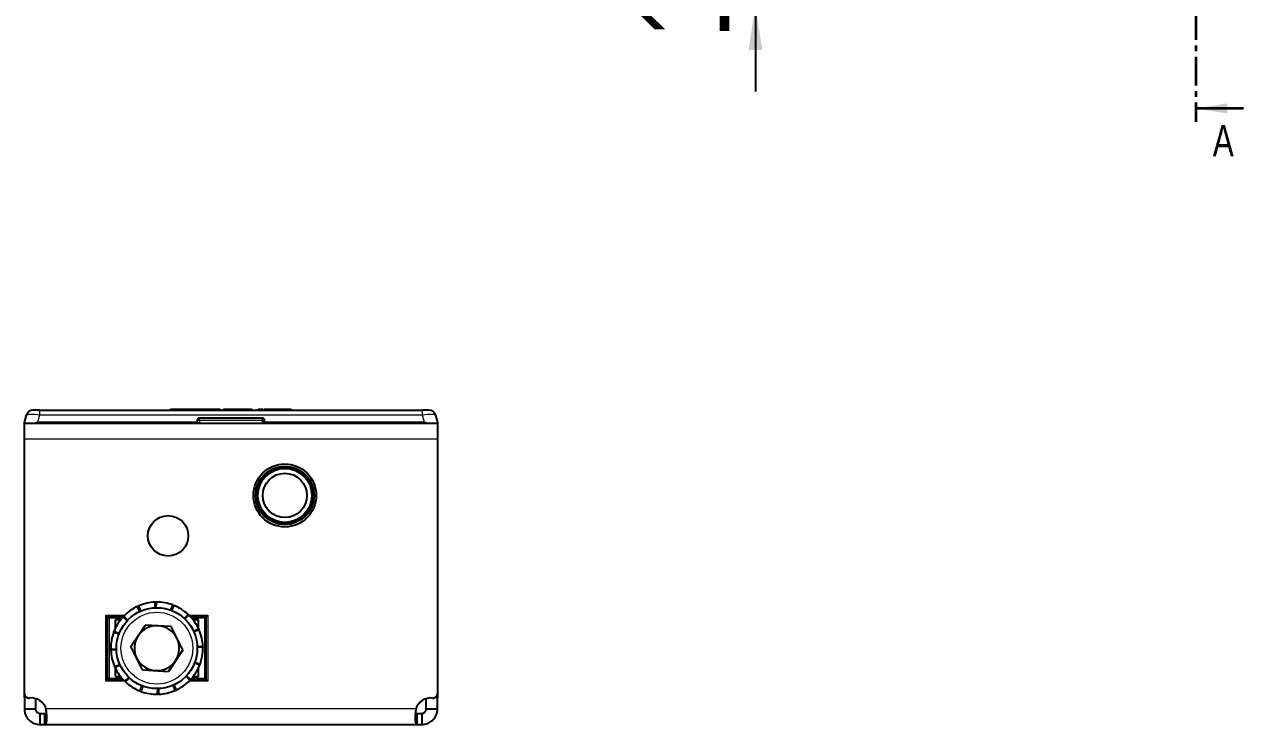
# Model space of a CAD drawing. Header units: millimetres. Extents: x 0 to 2221, y -557 to 573.
# Drawn here: x 571.4 to 842.9, y 129.3 to 285.1 of the extents above; entities that cross this region are included whole.
import ezdxf

# ---------------------------------------------------------------- set-up
doc = ezdxf.new("R2010")
doc.units = ezdxf.units.MM
doc.linetypes.add('CENTER', pattern=[10.16, 6.35, -1.27, 1.27, -1.27])
doc.layers.add('FORMAT', color=7, linetype='Continuous')
doc.styles.add('SLDTEXTSTYLE0', font='TXT', dxfattribs={"width": 0.75})
doc.dimstyles.new('SLDDIMSTYLE1', dxfattribs={"dimtxt": 20, "dimasz": 10, "dimexe": 0, "dimexo": 0.0625, "dimgap": 5, "dimtad": 2, "dimdec": 1, "dimrnd": 1e-09, "dimzin": 12, "dimdsep": 46, "dimtxsty": 'SLDTEXTSTYLE0', "dimsah": 1, "dimcen": 0.09, "dimadec": 0, "dimazin": 3, "dimtfac": 1, "dimtmove": 0, "dimatfit": 0, "dimfxl": 0, "dimfrac": 2, "dimtolj": 1, "dimtzin": 12, "dimarcsym": 0})

# ---------------------------------------------------------------- blocks, each defined once
blk = doc.blocks.new('_D_3')
at = {"layer": 'FORMAT'}
for p, q in [((734.19, 304.39), (734.19, 323.62)), ((770.38, 304.39), (733.19, 304.39)), ((734.19, 304.39), (734.19, 289.39)), ((758.88, 289.39), (733.19, 289.39)), ((734.19, 289.39), (734.19, 270.16))]:
    blk.add_line(p, q, dxfattribs=at)
for points in [[(734.19, 304.39), (735.73, 314.39), (732.66, 314.39)], [(734.19, 289.39), (732.66, 279.39), (735.73, 279.39)]]:
    blk.add_solid(points, dxfattribs=at)
at = {"layer": 'FORMAT', "insert": (708.41, 282.11), "char_height": 20, "attachment_point": 1, "rotation": 90, "style": 'SLDTEXTSTYLE0'}
blk.add_mtext('15', dxfattribs=at)

msp = doc.modelspace()

# ---------------------------------------------------------------- linework, layer by layer
at = {"color": 7, "linetype": 'CENTER', "lineweight": 35}
msp.add_line((832.26, 531.87), (832.26, 263.4), dxfattribs=at)
at = {"color": 7, "linetype": 'Continuous', "lineweight": 35}
msp.add_line((842.9, 266.4), (832.26, 266.4), dxfattribs=at)
at = {"color": 7, "linetype": 'Continuous', "lineweight": 25}
for p, q in [((574.74, 199.29), (573.29, 199.29)), ((574.74, 199.29), (660.04, 199.29)), ((603.96, 199.49), (603.96, 199.29)), ((609.61, 199.49), (609.67, 199.49)), ((609.67, 199.49), (609.67, 199.29)), ((609.67, 199.49), (610.8, 199.49)), ((610.8, 199.49), (610.8, 199.29)), ((610.8, 199.49), (613.47, 199.49)), ((613.47, 199.49), (613.47, 199.29)), ((613.47, 199.49), (614.96, 199.49)), ((614.96, 199.49), (614.96, 199.29)), ((615.77, 199.51), (615.77, 199.29)), ((619.24, 199.49), (622.07, 199.49)), ((622.07, 199.49), (622.07, 199.29)), ((623.21, 199.49), (623.21, 199.29)), ((623.46, 199.49), (623.46, 199.29)), ((624.7, 199.49), (624.7, 199.29)), ((625.13, 199.49), (630.38, 199.49)), ((630.81, 199.49), (630.81, 199.29)), ((661.48, 199.29), (660.04, 199.29)), ((571.39, 196.49), (571.84, 198.18)), ((571.39, 196.29), (571.39, 196.49)), ((571.39, 192.79), (571.39, 196.29)), ((663.39, 196.29), (571.39, 196.29)), ((609.89, 196.49), (574.28, 196.49)), ((609.89, 196.99), (609.89, 196.49)), ((609.89, 196.29), (609.89, 196.49)), ((624.39, 197.49), (610.39, 197.49)), ((624.89, 196.49), (624.89, 196.99)), ((660.49, 196.49), (624.89, 196.49)), ((624.89, 196.29), (624.89, 196.49)), ((662.93, 198.18), (663.39, 196.49)), ((663.39, 196.49), (663.39, 196.29)), ((663.39, 196.29), (663.39, 192.79)), ((571.39, 136.19), (571.39, 192.79)), ((663.39, 192.79), (663.39, 136.19)), ((597.13, 154.46), (596.61, 155.6)), ((596.83, 155.7), (597.24, 154.52)), ((600.54, 155.28), (600.5, 156.53)), ((600.75, 156.54), (600.67, 155.28)), ((604.01, 154.73), (604.44, 155.9)), ((604.68, 155.81), (604.13, 154.68)), ((589.54, 153.64), (589.89, 153.29)), ((589.89, 139.29), (589.89, 153.29)), ((589.89, 153.29), (593.4, 153.29)), ((589.89, 153.29), (590.24, 152.94)), ((591.64, 150.7), (591.64, 152.59)), ((592.8, 152.59), (591.64, 152.59)), ((594.28, 152.4), (593.37, 153.25)), ((593.54, 153.43), (594.37, 152.5)), ((593.89, 153.04), (593.89, 152.77)), ((607, 152.89), (607.85, 153.81)), ((608.03, 153.63), (607.09, 152.8)), ((611.89, 153.29), (608.37, 153.29)), ((610.14, 152.59), (608.97, 152.59)), ((610.14, 150.7), (610.14, 152.59)), ((611.54, 152.94), (611.89, 153.29)), ((611.89, 153.29), (612.24, 153.64)), ((611.89, 139.29), (611.89, 153.29)), ((592.45, 149.41), (591.27, 149.85)), ((591.36, 150.08), (592.49, 149.53)), ((595.12, 146.63), (598.3, 151.45)), ((604.06, 151.11), (598.3, 151.45)), ((606.65, 145.95), (604.06, 151.11)), ((609.06, 150.05), (610.2, 150.57)), ((610.3, 150.34), (609.12, 149.93)), ((597.71, 141.46), (595.12, 146.63)), ((609.88, 146.63), (611.13, 146.68)), ((590.64, 146.15), (591.89, 146.07)), ((591.89, 145.94), (590.64, 145.9)), ((606.65, 145.95), (603.47, 141.13)), ((611.13, 146.43), (609.88, 146.5)), ((591.47, 142.23), (592.66, 142.64)), ((592.71, 142.53), (591.57, 142.01)), ((591.64, 139.99), (591.64, 141.87)), ((597.71, 141.46), (603.47, 141.13)), ((610.41, 142.49), (609.28, 143.04)), ((609.33, 143.16), (610.5, 142.73)), ((610.14, 139.99), (610.14, 141.87)), ((589.54, 138.94), (589.89, 139.29)), ((589.89, 139.29), (590.24, 139.64)), ((593.4, 139.29), (589.89, 139.29)), ((591.64, 139.99), (592.8, 139.99)), ((593.74, 138.94), (594.68, 139.77)), ((594.77, 139.69), (593.92, 138.77)), ((608.23, 139.14), (607.4, 140.08)), ((607.49, 140.17), (608.4, 139.32)), ((607.89, 139.54), (607.89, 139.8)), ((608.37, 139.29), (611.89, 139.29)), ((608.97, 139.99), (610.14, 139.99)), ((611.54, 139.64), (611.89, 139.29)), ((611.89, 139.29), (612.24, 138.94)), ((571.39, 135.29), (571.39, 136.19)), ((597.09, 136.76), (597.64, 137.89)), ((597.76, 137.85), (597.33, 136.67)), ((601.03, 136.04), (601.1, 137.29)), ((601.23, 137.29), (601.28, 136.04)), ((604.94, 136.87), (604.53, 138.06)), ((604.64, 138.11), (605.17, 136.97)), ((663.39, 136.19), (663.39, 135.29)), ((571.39, 135.29), (571.39, 132.79)), ((573.89, 135.07), (573.89, 132.79)), ((660.89, 132.79), (660.89, 135.07)), ((663.39, 132.79), (663.39, 135.29)), ((571.39, 132.79), (573.89, 132.79)), ((574.89, 131.79), (575.97, 131.79)), ((574.89, 129.29), (574.89, 131.79)), ((575.97, 129.29), (575.97, 131.79)), ((658.8, 131.79), (658.8, 129.29)), ((658.8, 131.79), (659.89, 131.79)), ((659.89, 131.79), (659.89, 129.29)), ((660.89, 132.79), (663.39, 132.79)), ((574.89, 129.29), (575.97, 129.29)), ((575.97, 129.29), (658.8, 129.29)), ((658.8, 129.29), (659.89, 129.29))]:
    msp.add_line(p, q, dxfattribs=at)
at = {"color": 8, "linetype": 'Continuous', "lineweight": 18}
for p, q in [((574.74, 199.29), (574.74, 198.18)), ((606.07, 199.49), (606.07, 199.29)), ((616.88, 199.49), (616.88, 199.29)), ((619.24, 199.49), (619.24, 199.29)), ((625.13, 199.49), (625.13, 199.29)), ((630.38, 199.49), (630.38, 199.29)), ((660.04, 198.18), (660.04, 199.29)), ((574.74, 198.18), (574.28, 196.49)), ((660.04, 198.18), (574.74, 198.18)), ((610.39, 196.99), (609.89, 196.99)), ((610.39, 196.99), (610.39, 197.49)), ((624.39, 196.99), (610.39, 196.99)), ((610.39, 196.99), (610.39, 196.29)), ((624.39, 196.99), (624.39, 197.49)), ((624.39, 196.99), (624.89, 196.99)), ((624.39, 196.29), (624.39, 196.99)), ((660.49, 196.49), (660.04, 198.18)), ((663.39, 192.79), (571.39, 192.79)), ((589.54, 138.94), (589.54, 153.64)), ((589.54, 153.64), (593.74, 153.64)), ((593.09, 152.94), (590.24, 152.94)), ((590.24, 152.94), (590.24, 139.64)), ((607.7, 153.64), (612.24, 153.64)), ((611.54, 152.94), (608.69, 152.94)), ((611.54, 139.64), (611.54, 152.94)), ((612.24, 153.64), (612.24, 138.94)), ((594.08, 138.94), (589.54, 138.94)), ((590.24, 139.64), (593.09, 139.64)), ((612.24, 138.94), (608.03, 138.94)), ((608.69, 139.64), (611.54, 139.64)), ((571.95, 135.29), (571.39, 135.29)), ((663.39, 135.29), (662.83, 135.29)), ((658.55, 132.79), (576.22, 132.79))]:
    msp.add_line(p, q, dxfattribs=at)
at = {"color": 7, "linetype": 'Continuous', "lineweight": 25}
for centre, radius in [((629.39, 180.29), 7), ((629.39, 180.29), 6.5), ((629.39, 180.29), 6), ((629.39, 180.29), 4.93), ((603.39, 171.29), 4.5), ((600.89, 146.29), 9)]:
    msp.add_circle(centre, radius, dxfattribs=at)
at = {"color": 8, "linetype": 'Continuous', "lineweight": 18}
for centre, radius in [((629.39, 180.29), 6.25), ((600.89, 146.29), 8)]:
    msp.add_circle(centre, radius, dxfattribs=at)
at = {"color": 7, "linetype": 'Continuous', "lineweight": 25}
for centre, radius, start, end in [((573.29, 197.79), 1.5, 90, 165), ((661.48, 197.79), 1.5, 15, 90), ((610.39, 196.99), 0.5, 90, 180), ((624.39, 196.99), 0.5, 360, 90), ((600.89, 146.29), 10.25, 114.6828, 135.7869), ((600.89, 146.29), 10.25, 92.1828, 113.2869), ((600.89, 146.29), 10.25, 69.6828, 90.7869), ((600.89, 146.29), 10.25, 47.1828, 68.2869), ((600.89, 146.29), 10.25, 137.1828, 158.2869), ((600.89, 146.29), 10.25, 24.6828, 45.7869), ((600.89, 146.29), 10.25, 159.6828, 180.7869), ((600.89, 146.29), 5, 86.6352, 146.6352), ((600.89, 146.29), 5, 26.6352, 86.6352), ((600.89, 146.29), 10.25, 2.1828, 23.2869), ((600.89, 146.29), 5, 146.6352, 206.6352), ((600.89, 146.29), 5, 326.6352, 26.6352), ((600.89, 146.29), 10.25, 182.1828, 203.2869), ((600.89, 146.29), 5, 206.6352, 266.6352), ((600.89, 146.29), 10.25, 339.6828, 0.7869), ((600.89, 146.29), 10.25, 204.6828, 225.7869), ((600.89, 146.29), 5, 266.6352, 326.6352), ((600.89, 146.29), 10.25, 317.1828, 338.2869), ((600.89, 146.29), 10.25, 227.1828, 248.2869), ((600.89, 146.29), 10.25, 294.6828, 315.7869), ((572.39, 136.19), 1, 180, 276.3794), ((600.89, 146.29), 10.25, 249.6828, 270.7869), ((600.89, 146.29), 10.25, 272.1828, 293.2869), ((662.39, 136.19), 1, 263.6206, 0), ((572.89, 131.72), 3.5, 17.8253, 96.3794), ((661.89, 131.72), 3.5, 83.6206, 162.1747)]:
    msp.add_arc(centre, radius, start, end, dxfattribs=at)
at = {"color": 8, "linetype": 'Continuous', "lineweight": 18}
for centre, major_axis, start_param, end_param in [((574.84, 197.79), (3, -0.38), 1.621093, 3.124852), ((659.93, 197.79), (3, 0.38), 0.016741, 1.520499)]:
    msp.add_ellipse(centre, major_axis=major_axis, ratio=0.123038, start_param=start_param, end_param=end_param, dxfattribs=at)
at = {"color": 7, "linetype": 'Continuous', "lineweight": 25}
for centre, major_axis, start_param, end_param in [((571.39, 184.9), (3.1, 11.57), 0.067037, 0.253072), ((663.39, 184.9), (-3.1, 11.57), 6.030113, 6.216148)]:
    msp.add_ellipse(centre, major_axis=major_axis, ratio=0.250563, start_param=start_param, end_param=end_param, dxfattribs=at)
for points, knots in [([(603.96, 199.49), (604.33, 199.49), (605.02, 199.49), (605.74, 199.49), (606.07, 199.49)], [0, 0, 0, 0, 0.5368, 1, 1, 1, 1]), ([(606.07, 199.49), (606.57, 199.49), (607.51, 199.49), (608.7, 199.49), (609.42, 199.49), (609.6, 199.49), (609.61, 199.49)], [0, 0, 0, 0, 0.381983, 0.713352, 0.984017, 1, 1, 1, 1]), ([(615.79, 199.49), (615.78, 199.49), (615.76, 199.49), (615.91, 199.49), (616.28, 199.49), (616.67, 199.49), (616.88, 199.49)], [0, 0, 0, 0, 0.061615, 0.333035, 0.637399, 1, 1, 1, 1]), ([(616.88, 199.49), (617.04, 199.49), (617.4, 199.49), (618.2, 199.49), (618.83, 199.49), (619.24, 199.49)], [0, 0, 0, 0, 0.216742, 0.489643, 1, 1, 1, 1]), ([(623.46, 199.49), (623.52, 199.49), (623.62, 199.49), (623.93, 199.49), (624.21, 199.49), (624.41, 199.49), (624.48, 199.49)], [0, 0, 0, 0, 0.255277, 0.538303, 0.854078, 1, 1, 1, 1]), ([(623.64, 199.49), (623.75, 199.49), (624, 199.49), (624.3, 199.49), (624.48, 199.49), (624.48, 199.49)], [0, 0, 0, 0, 0.466249, 0.997338, 1, 1, 1, 1]), ([(624.7, 199.49), (624.71, 199.49), (624.72, 199.49), (624.84, 199.49), (624.98, 199.49), (625.08, 199.49), (625.13, 199.49)], [0, 0, 0, 0, 0.285248, 0.560563, 0.777151, 1, 1, 1, 1]), ([(630.38, 199.49), (630.44, 199.49), (630.57, 199.49), (630.71, 199.49), (630.8, 199.49), (630.81, 199.49), (630.81, 199.49)], [0, 0, 0, 0, 0.281303, 0.555629, 0.773878, 1, 1, 1, 1]), ([(596.61, 155.6), (596.64, 155.62), (596.7, 155.64), (596.78, 155.68), (596.81, 155.69), (596.83, 155.7)], [0, 0, 0, 0, 0.499981, 0.749988, 1, 1, 1, 1]), ([(600.5, 156.53), (600.54, 156.53), (600.6, 156.53), (600.68, 156.53), (600.72, 156.54), (600.75, 156.54)], [0, 0, 0, 0, 0.499981, 0.749988, 1, 1, 1, 1]), ([(604.44, 155.9), (604.48, 155.88), (604.54, 155.86), (604.62, 155.83), (604.66, 155.82), (604.68, 155.81)], [0, 0, 0, 0, 0.499981, 0.749988, 1, 1, 1, 1]), ([(593.37, 153.25), (593.4, 153.28), (593.44, 153.33), (593.5, 153.39), (593.52, 153.42), (593.54, 153.43)], [0, 0, 0, 0, 0.499981, 0.749988, 1, 1, 1, 1]), ([(607.85, 153.81), (607.88, 153.78), (607.93, 153.73), (607.99, 153.68), (608.02, 153.65), (608.03, 153.63)], [0, 0, 0, 0, 0.499981, 0.749988, 1, 1, 1, 1]), ([(591.27, 149.85), (591.29, 149.88), (591.31, 149.94), (591.34, 150.02), (591.36, 150.06), (591.36, 150.08)], [0, 0, 0, 0, 0.499981, 0.749988, 1, 1, 1, 1]), ([(610.2, 150.57), (610.22, 150.53), (610.24, 150.47), (610.28, 150.4), (610.29, 150.36), (610.3, 150.34)], [0, 0, 0, 0, 0.499981, 0.749988, 1, 1, 1, 1]), ([(611.13, 146.68), (611.13, 146.64), (611.13, 146.57), (611.13, 146.49), (611.13, 146.45), (611.13, 146.43)], [0, 0, 0, 0, 0.4999808, 0.7499881, 1, 1, 1, 1]), ([(590.64, 145.9), (590.64, 145.94), (590.64, 146), (590.64, 146.08), (590.64, 146.13), (590.64, 146.15)], [0, 0, 0, 0, 0.499981, 0.749988, 1, 1, 1, 1]), ([(591.57, 142.01), (591.56, 142.04), (591.53, 142.1), (591.5, 142.18), (591.48, 142.22), (591.47, 142.23)], [0, 0, 0, 0, 0.499981, 0.749988, 1, 1, 1, 1]), ([(610.5, 142.73), (610.48, 142.69), (610.46, 142.63), (610.43, 142.55), (610.42, 142.51), (610.41, 142.49)], [0, 0, 0, 0, 0.499981, 0.749988, 1, 1, 1, 1]), ([(593.92, 138.77), (593.89, 138.8), (593.84, 138.84), (593.78, 138.9), (593.75, 138.93), (593.74, 138.94)], [0, 0, 0, 0, 0.4999808, 0.7499881, 1, 1, 1, 1]), ([(608.4, 139.32), (608.38, 139.29), (608.33, 139.24), (608.28, 139.18), (608.25, 139.15), (608.23, 139.14)], [0, 0, 0, 0, 0.499981, 0.749988, 1, 1, 1, 1]), ([(597.33, 136.67), (597.29, 136.69), (597.23, 136.71), (597.15, 136.74), (597.11, 136.76), (597.09, 136.76)], [0, 0, 0, 0, 0.499981, 0.749988, 1, 1, 1, 1]), ([(601.28, 136.04), (601.23, 136.04), (601.17, 136.04), (601.09, 136.04), (601.05, 136.04), (601.03, 136.04)], [0, 0, 0, 0, 0.499981, 0.749988, 1, 1, 1, 1]), ([(605.17, 136.97), (605.13, 136.96), (605.07, 136.93), (605, 136.9), (604.96, 136.88), (604.94, 136.87)], [0, 0, 0, 0, 0.4999808, 0.7499881, 1, 1, 1, 1]), ([(571.39, 132.79), (571.41, 132.47), (571.46, 131.88), (571.86, 130.94), (572.57, 130.07), (573.67, 129.41), (574.47, 129.33), (574.89, 129.29)], [0, 0, 0, 0, 0.17084, 0.319217, 0.548103, 0.767822, 1, 1, 1, 1]), ([(573.89, 132.79), (573.89, 132.7), (573.91, 132.53), (574, 132.31), (574.11, 132.14), (574.24, 132.01), (574.38, 131.92), (574.61, 131.81), (574.77, 131.8), (574.89, 131.79)], [0, 0, 0, 0, 0.1543587, 0.2872828, 0.4004353, 0.4965437, 0.6043139, 0.7231511, 1, 1, 1, 1]), ([(575.97, 129.29), (576.03, 129.3), (576.13, 129.34), (576.27, 129.62), (576.37, 130.08), (576.39, 130.71), (576.37, 131.32), (576.32, 132.03), (576.25, 132.53), (576.22, 132.79)], [0, 0, 0, 0, 0.144067, 0.271276, 0.474907, 0.597997, 0.726338, 0.860245, 1, 1, 1, 1]), ([(658.55, 132.79), (658.52, 132.49), (658.47, 131.94), (658.4, 131.04), (658.38, 130.16), (658.51, 129.43), (658.7, 129.34), (658.8, 129.29)], [0, 0, 0, 0, 0.16069, 0.3013121, 0.5219513, 0.7535732, 1, 1, 1, 1]), ([(659.89, 131.79), (660.01, 131.8), (660.23, 131.82), (660.49, 131.98), (660.67, 132.16), (660.79, 132.34), (660.87, 132.56), (660.88, 132.71), (660.89, 132.79)], [0, 0, 0, 0, 0.296302, 0.497469, 0.615497, 0.73607, 0.863114, 1, 1, 1, 1]), ([(659.89, 129.29), (660.34, 129.34), (661.15, 129.43), (662.06, 130), (662.65, 130.6), (663.05, 131.23), (663.33, 131.97), (663.37, 132.51), (663.39, 132.79)], [0, 0, 0, 0, 0.254149, 0.448213, 0.574908, 0.708872, 0.850468, 1, 1, 1, 1])]:
    msp.add_open_spline(points, degree=3, knots=knots, dxfattribs=at)
at = {"color": 8, "linetype": 'Continuous', "lineweight": 18}
for points, knots in [([(593.54, 152.94), (593.57, 152.94), (593.64, 152.94), (593.72, 152.97), (593.78, 152.99), (593.83, 153.01), (593.86, 153.02), (593.88, 153.03), (593.88, 153.04), (593.89, 153.04)], [0, 0, 0, 0, 0.208592, 0.336235, 0.479855, 0.625864, 0.760785, 0.885235, 1, 1, 1, 1]), ([(607.89, 139.54), (607.89, 139.54), (607.89, 139.54), (607.91, 139.55), (607.94, 139.56), (607.99, 139.59), (608.05, 139.61), (608.13, 139.63), (608.2, 139.63), (608.24, 139.64)], [0, 0, 0, 0, 0.114765, 0.239215, 0.374136, 0.520145, 0.663765, 0.791408, 1, 1, 1, 1])]:
    msp.add_open_spline(points, degree=3, knots=knots, dxfattribs=at)
at = {"color": 7, "linetype": 'Continuous', "lineweight": 35}
msp.add_solid([(832.26, 266.4), (839.26, 265.28), (839.26, 267.52)], dxfattribs=at)

# ---------------------------------------------------------------- texts
at = {"color": 7, "linetype": 'Continuous', "insert": (836.03, 262.72), "char_height": 7, "attachment_point": 1, "style": 'SLDTEXTSTYLE0'}
msp.add_mtext('A', dxfattribs=at)

# ---------------------------------------------------------------- dimensions: what is measured, and where the dimension line sits
at = {"layer": 'FORMAT'}
dim = msp.add_linear_dim(base=(734.19, 289.39), p1=(770.39, 304.39), p2=(758.89, 289.39), angle=90, dimstyle='SLDDIMSTYLE1', dxfattribs=at)
dim.commit()
dim.dimension.update_dxf_attribs({"geometry": '_D_3', "text_midpoint": (734.19, 296.89), "dimtype": 160})

doc.saveas('drawing.dxf')
